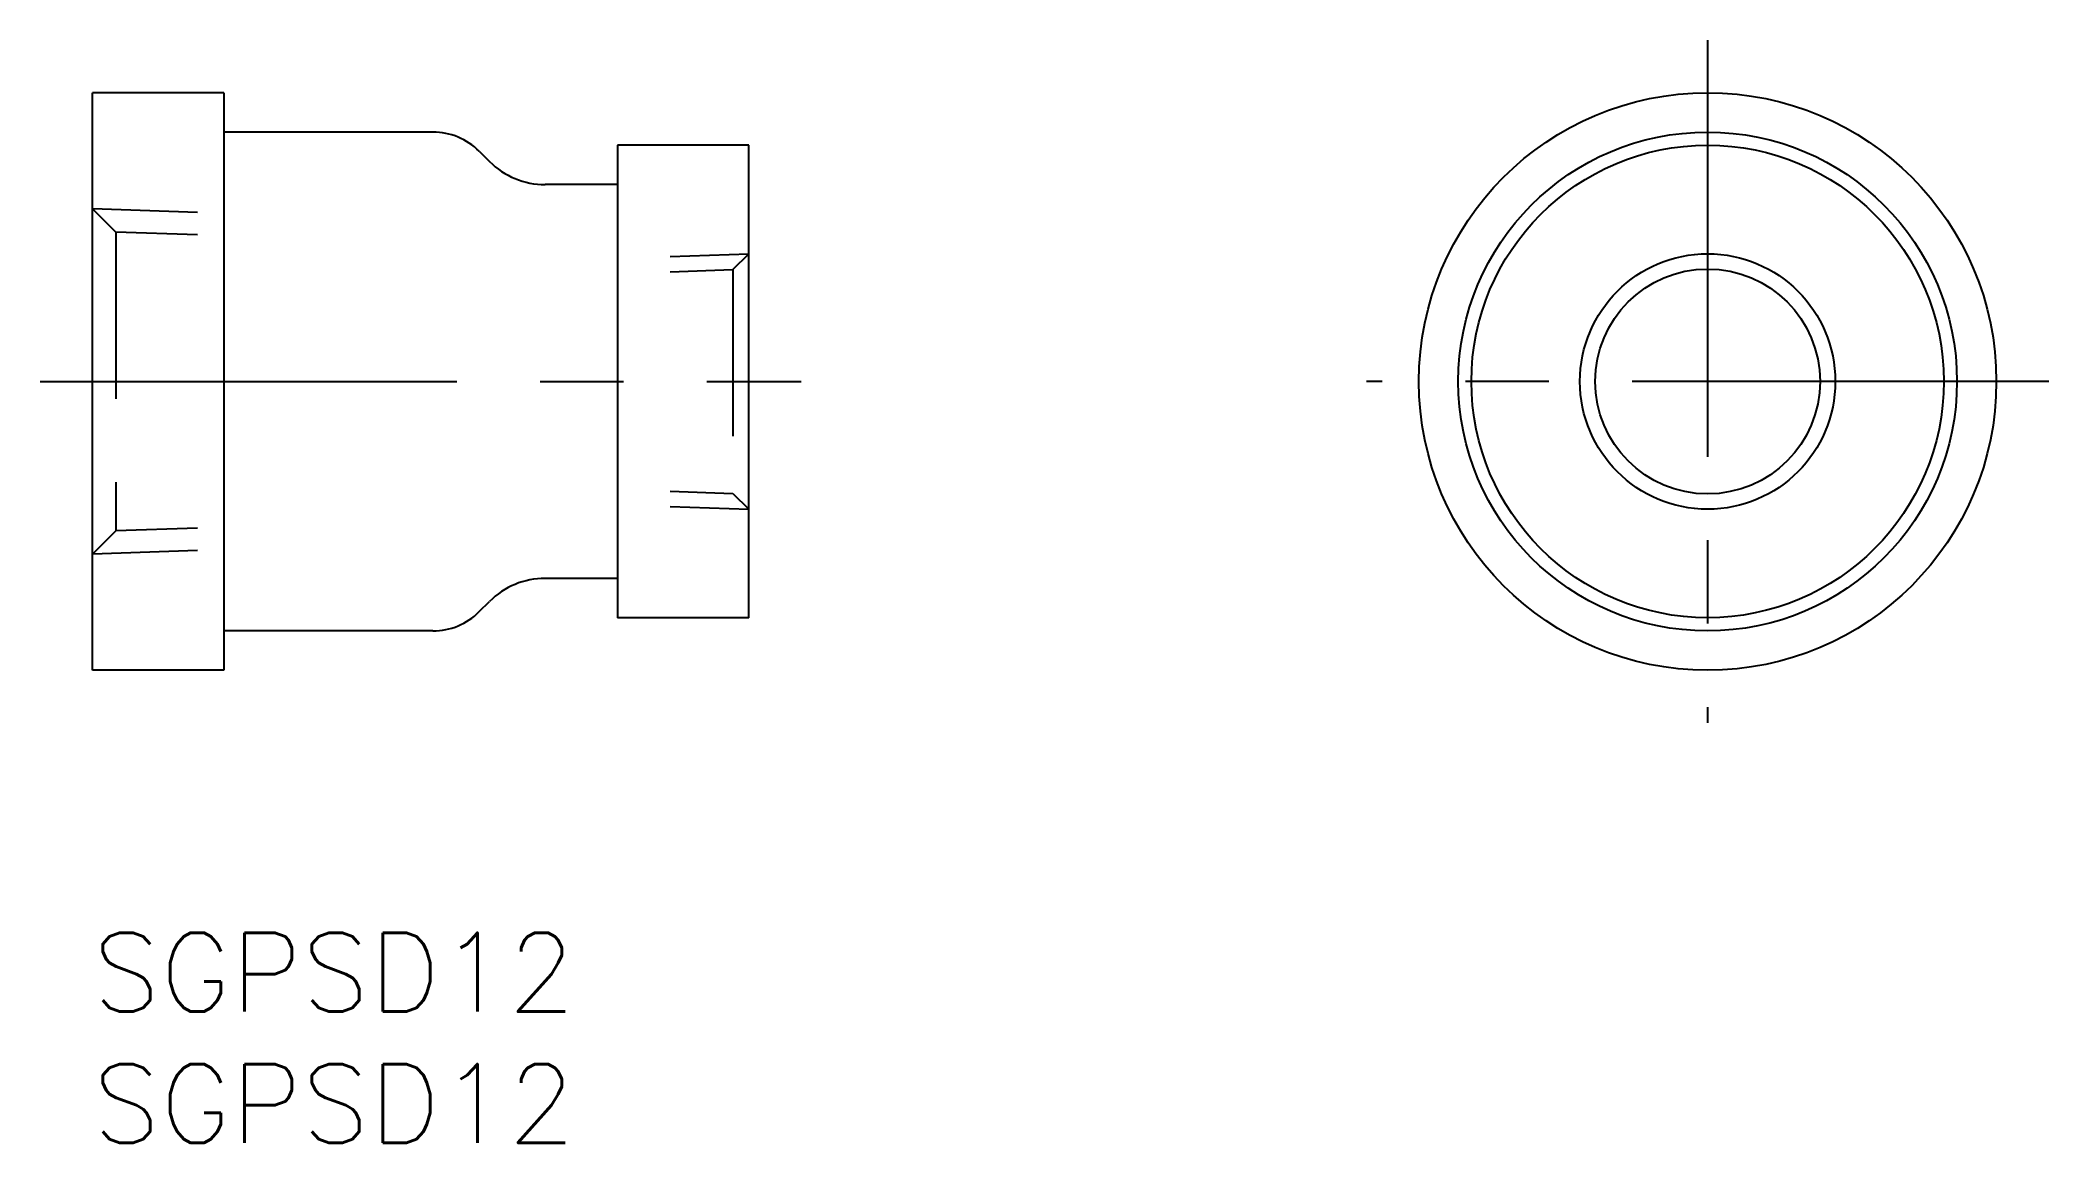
# Model space of a CAD drawing. Extents: x -2 to 74.5, y -8 to 34.
import ezdxf

# ---------------------------------------------------------------- set-up
doc = ezdxf.new("R2010")
doc.units = 0
doc.header["$LTSCALE"] = 0.5
doc.linetypes.add('CENTER', pattern=[50.8, 31.75, -6.35, 6.35, -6.35])
doc.linetypes.add('DASHED', pattern=[19.05, 12.7, -6.35])
for name, color, linetype in [('MSM_CENTER', 1, 'CENTER'), ('MSM_CONTINUOUS', 7, 'CONTINUOUS'), ('MSM_DASHED', 4, 'DASHED'), ('MSM_NARROW', 5, 'CONTINUOUS'), ('MSM_PART_NUMBER', 7, 'CONTINUOUS')]:
    doc.layers.add(name, color=color, linetype=linetype)
doc.styles.get("Standard").update_dxf_attribs({"font": 'txt.shx', "height": 3, "bigfont": 'bigfont.shx'})

# ---------------------------------------------------------------- blocks, each defined once
blk = doc.blocks.new('*U7')
at = {"layer": 'MSM_PART_NUMBER'}
blk.add_text('SGPSD12', height=3, dxfattribs=at).set_placement((0, -3))
blk = doc.blocks.new('*U8')
at = {"layer": 'MSM_PART_NUMBER'}
blk.add_text('SGPSD12', height=3, dxfattribs=at).set_placement((0, -8))

msp = doc.modelspace()

# ---------------------------------------------------------------- linework, layer by layer
at = {"layer": 'MSM_CENTER'}
for p, q in [((61.534, 34), (61.534, 8)), ((-2, 21), (27, 21)), ((74.534, 21), (48.534, 21))]:
    msp.add_line(p, q, dxfattribs=at)
at = {"layer": 'MSM_CONTINUOUS'}
for p, q in [((0, 10), (0, 32)), ((5, 32), (0, 32)), ((5, 32), (5, 10)), ((12.964, 30.5), (5, 30.5)), ((25, 30), (20, 30)), ((20, 30), (20, 12)), ((25, 12), (25, 30)), ((14.732, 29.768), (15.121, 29.379)), ((20, 28.5), (17.243, 28.5)), ((20, 13.5), (17.243, 13.5)), ((14.732, 12.232), (15.121, 12.621)), ((12.964, 11.5), (5, 11.5)), ((25, 12), (20, 12)), ((5, 10), (0, 10))]:
    msp.add_line(p, q, dxfattribs=at)
for radius in [11, 9.5, 9, 4.283]:
    msp.add_circle((61.534, 21), radius, dxfattribs=at)
for centre, radius, start, end in [((12.964, 28), 2.5, 45, 90), ((17.243, 31.5), 3, 225, 270), ((17.243, 10.5), 3, 90, 135), ((12.964, 14), 2.5, 270, 315)]:
    msp.add_arc(centre, radius, start, end, dxfattribs=at)
at = {"layer": 'MSM_DASHED'}
for p, q in [((0.887, 26.692), (0, 27.579)), ((4, 27.439), (0, 27.579)), ((4, 26.583), (0.887, 26.692)), ((0.887, 26.692), (0.887, 15.308)), ((22, 25.759), (25, 25.864)), ((22, 25.178), (24.398, 25.262)), ((24.398, 25.262), (25, 25.864)), ((24.398, 25.262), (24.398, 16.738)), ((22, 16.822), (24.398, 16.738)), ((22, 16.241), (25, 16.136)), ((24.398, 16.738), (25, 16.136)), ((0.887, 15.308), (0, 14.421)), ((4, 15.417), (0.887, 15.308)), ((4, 14.561), (0, 14.421))]:
    msp.add_line(p, q, dxfattribs=at)
at = {"layer": 'MSM_NARROW'}
msp.add_circle((61.534, 21), 4.864, dxfattribs=at)

# ---------------------------------------------------------------- block references
at = {"layer": 'MSM_CONTINUOUS'}
for name in ['*U7', '*U8']:
    msp.add_blockref(name, (0, 0), dxfattribs=at)

doc.saveas('drawing.dxf')
